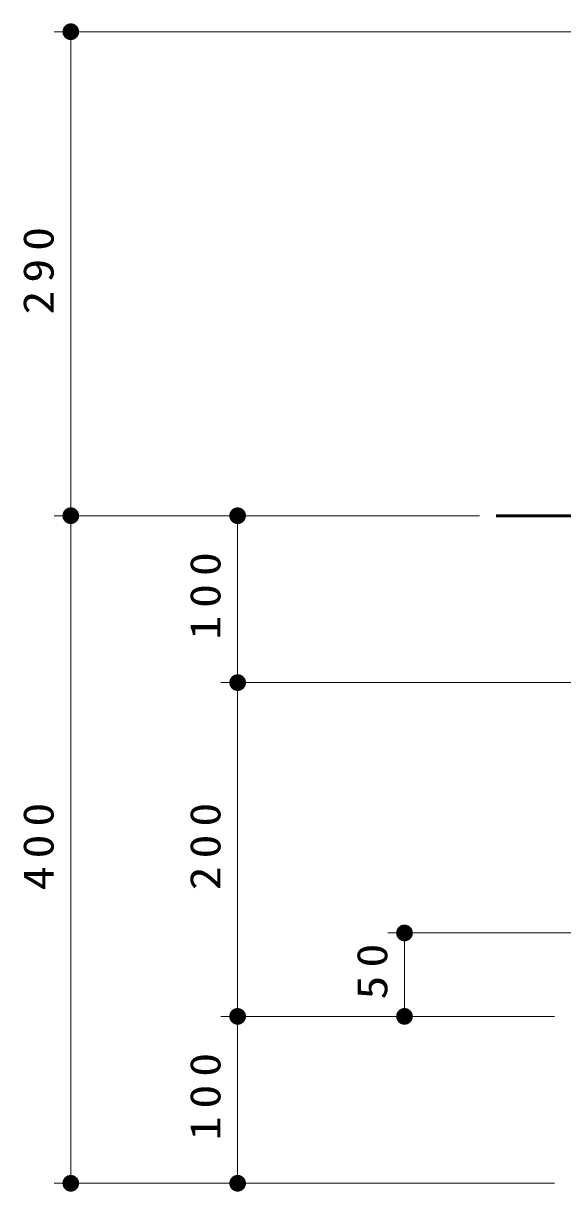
# Model space of a CAD drawing. Units: millimetres on the paper, with parts at other scales. Extents: x -385 to 0, y -5 to 267.
# Drawn here: x -155.5 to -123.1, y 62.8 to 132.8 of the extents above; entities that cross this region are included whole.
import ezdxf

# ---------------------------------------------------------------- set-up
doc = ezdxf.new("R2010")
doc.units = ezdxf.units.MM
doc.layers.add('LY_1', color=7, linetype='Continuous', lineweight=13)
doc.styles.add('ＭＳ ゴシック', font='')
doc.styles.get('ＭＳ ゴシック').set_extended_font_data('MS Gothic')

# ---------------------------------------------------------------- blocks, each defined once
blk = doc.blocks.new('filled_dot')
at = {"color": 0, "linetype": 'Continuous', "lineweight": -2, "const_width": 1.25}
blk.add_lwpolyline([(-0.625, 0, 1), (0.625, 0, 1)], format="xyb", close=True, dxfattribs=at)

msp = doc.modelspace()

# ---------------------------------------------------------------- linework, layer by layer
at = {"layer": 'LY_1'}
for p, q in [((-110.111, 132.336), (-153.611, 132.336)), ((-152.611, 103.336), (-152.611, 132.336)), ((-128.111, 103.336), (-153.611, 103.336)), ((-152.611, 63.336), (-152.611, 103.336)), ((-142.611, 93.336), (-142.611, 103.336)), ((-118.611, 93.336), (-143.611, 93.336)), ((-142.611, 73.336), (-142.611, 93.336)), ((-105.751, 78.336), (-133.611, 78.336)), ((-132.611, 73.336), (-132.611, 78.336)), ((-123.611, 73.336), (-143.611, 73.336)), ((-142.611, 63.336), (-142.611, 73.336)), ((-123.611, 63.336), (-153.611, 63.336))]:
    msp.add_line(p, q, dxfattribs=at)
at = {"layer": 'LY_1', "lineweight": 50}
msp.add_line((-127.111, 103.336), (-62.778, 103.336), dxfattribs=at)

# ---------------------------------------------------------------- block references
at = {"layer": 'LY_1', "xscale": 0.4, "yscale": 0.4}
for p, rotation in [((-152.611, 132.336), 270), ((-152.611, 103.336), 270), ((-152.611, 103.336), 90), ((-142.611, 103.336), 270), ((-142.611, 93.336), 90), ((-142.611, 93.336), 270), ((-132.611, 78.336), 270), ((-142.611, 73.336), 270), ((-142.611, 73.336), 90), ((-132.611, 73.336), 90), ((-152.611, 63.336), 90), ((-142.611, 63.336), 90)]:
    msp.add_blockref('filled_dot', p, dxfattribs=dict(at, rotation=rotation))

# ---------------------------------------------------------------- texts
at = {"layer": 'LY_1', "char_height": 1.833, "attachment_point": 8, "rotation": 90, "style": 'ＭＳ ゴシック'}
for s, insert in [('\\T1.33;\\W1.15;290', (-153.611, 118.252)), ('\\T1.33;\\W1.15;100', (-143.611, 98.765)), ('\\T1.33;\\W1.15;400', (-153.611, 83.753)), ('\\T1.33;\\W1.15;200', (-143.611, 83.753)), ('\\T1.34;\\W1.15;50', (-133.611, 76.264)), ('\\T1.33;\\W1.15;100', (-143.611, 68.765))]:
    msp.add_mtext(s, dxfattribs=dict(at, insert=insert))

doc.saveas('drawing.dxf')
